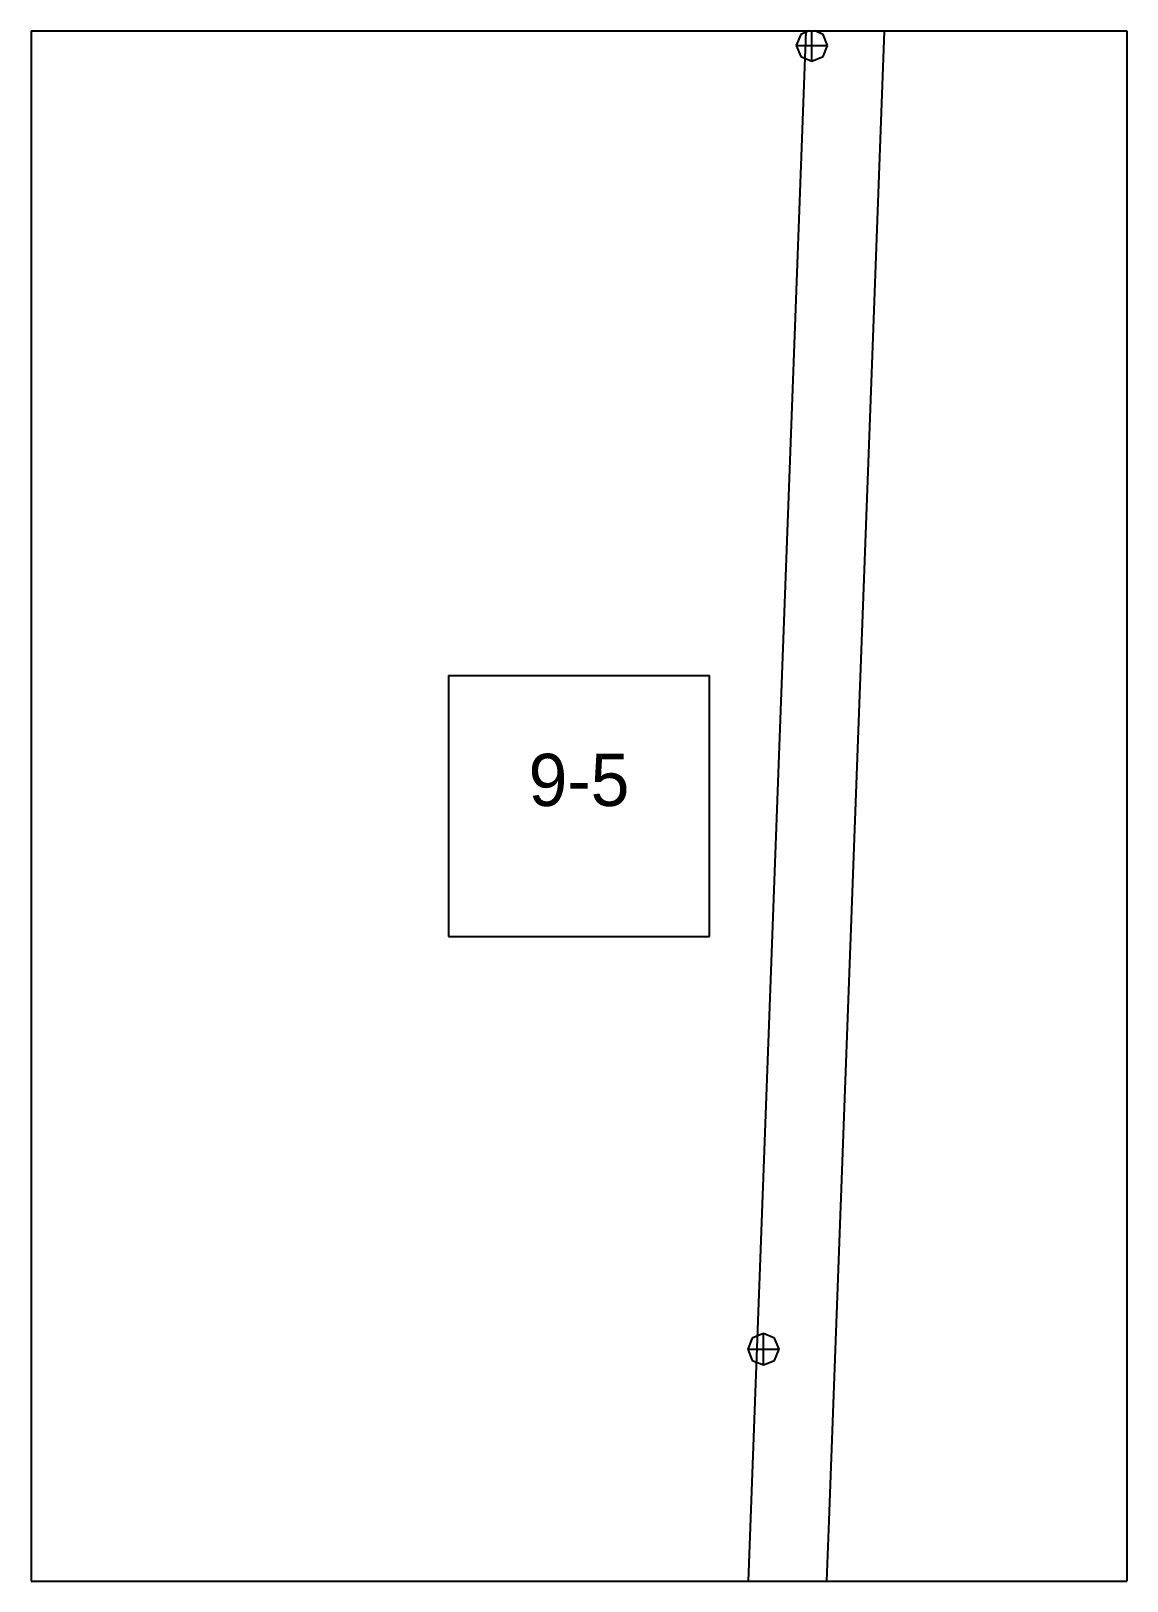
# Paper-space layout 'Plan 9-5' of a CAD drawing. Header units: metres, sheet in millimetres. Extents: x 0 to 210, y 0 to 297.
# The model-space entities are those that its viewports show. They can reach past a viewport. Long polylines and large blocks are cut down to what shows.
import ezdxf
from ezdxf.enums import TextEntityAlignment as Align

# ---------------------------------------------------------------- set-up
doc = ezdxf.new("R2010")
doc.units = ezdxf.units.M
for name, color, linetype in [('default', 7, 'Continuous'), ('TEXTLAYER', 7, 'Continuous'), ('VIEWPORTS', 7, 'Continuous')]:
    doc.layers.add(name, color=color, linetype=linetype)

msp = doc.modelspace()

# ---------------------------------------------------------------- linework, layer by layer
at = {"color": 9}
for p, q in [((840, -2079), (840, -2376)), ((840, -2079), (840, -2376)), ((1050, -2079), (1050, -2376)), ((1050, -2079), (1050, -2376)), ((630, -2376), (840, -2376)), ((630, -2376), (840, -2376)), ((840, -2376), (1050, -2376)), ((840, -2376), (840, -2673)), ((840, -2376), (1050, -2376)), ((840, -2376), (840, -2673)), ((1050, -2376), (1260, -2376)), ((1050, -2376), (1050, -2673)), ((1050, -2376), (1260, -2376)), ((1050, -2376), (1050, -2673)), ((920, -2499.5), (970, -2499.5)), ((920, -2499.5), (920, -2549.5)), ((970, -2549.5), (970, -2499.5)), ((920, -2549.5), (970, -2549.5)), ((630, -2673), (840, -2673)), ((630, -2673), (840, -2673)), ((840, -2673), (1050, -2673)), ((840, -2673), (840, -2970)), ((840, -2673), (1050, -2673)), ((840, -2673), (840, -2970)), ((1050, -2673), (1260, -2673)), ((1050, -2673), (1050, -2970)), ((1050, -2673), (1260, -2673)), ((1050, -2673), (1050, -2970))]:
    msp.add_line(p, q, dxfattribs=at)
at = {"layer": 'default', "color": 7, "linetype": 'Continuous'}
for p, q in [((986.19, -2439.44), (989.03, -2363.02)), ((1001.18, -2439.83), (1004.02, -2363.41)), ((989.64, -2375.78), (987.52, -2376.65)), ((991.76, -2376.65), (989.64, -2375.78)), ((989.64, -2381.78), (989.64, -2375.78)), ((987.52, -2376.65), (986.64, -2378.78)), ((986.64, -2378.78), (987.52, -2380.9)), ((986.64, -2378.78), (992.64, -2378.78)), ((992.64, -2378.78), (991.76, -2376.65)), ((991.76, -2380.9), (992.64, -2378.78)), ((987.52, -2380.9), (989.64, -2381.78)), ((989.64, -2381.78), (991.76, -2380.9)), ((983.38, -2514.79), (986.19, -2439.44)), ((998.37, -2515.18), (1001.18, -2439.83)), ((980.62, -2588.77), (983.38, -2514.79)), ((995.61, -2589.17), (998.37, -2515.18)), ((977.92, -2660.99), (980.62, -2588.77)), ((992.91, -2661.39), (995.61, -2589.17)), ((978.21, -2626.48), (977.33, -2628.6)), ((980.33, -2625.6), (978.21, -2626.48)), ((982.45, -2626.48), (980.33, -2625.6)), ((980.33, -2631.6), (980.33, -2625.6)), ((983.33, -2628.6), (982.45, -2626.48)), ((977.33, -2628.6), (978.21, -2630.72)), ((977.33, -2628.6), (983.33, -2628.6)), ((978.21, -2630.72), (980.33, -2631.6)), ((980.33, -2631.6), (982.45, -2630.72)), ((982.45, -2630.72), (983.33, -2628.6)), ((975.29, -2731.11), (977.92, -2660.99)), ((990.29, -2731.51), (992.91, -2661.39))]:
    msp.add_line(p, q, dxfattribs=at)

# ---------------------------------------------------------------- texts
at = {"layer": 'TEXTLAYER', "color": 1}
msp.add_text('9-5', height=10, dxfattribs=at).set_placement((945, -2524.5), align=Align.CENTER)

psp = doc.layouts.new('Plan 9-5')

# ---------------------------------------------------------------- viewports
at = {"layer": 'VIEWPORTS'}
psp.add_viewport(center=(105, 148.5), size=(210, 297), view_center_point=(945, -2524.5), view_height=297, dxfattribs=at)

doc.saveas('drawing.dxf')
